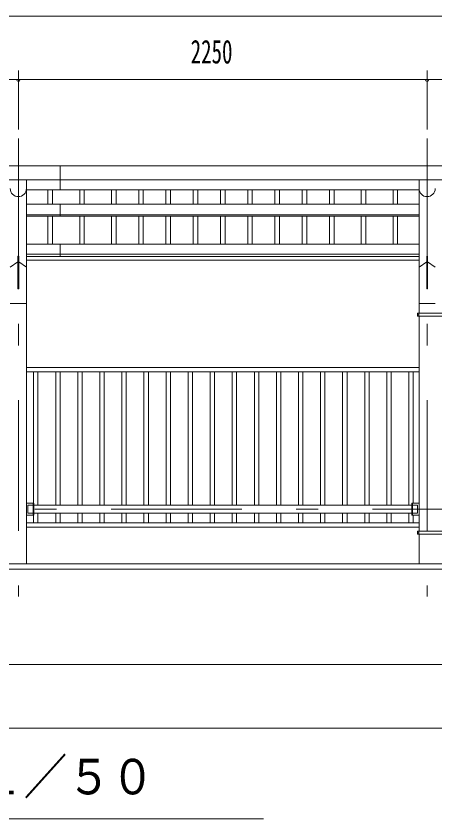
# Model space of a CAD drawing. Units: millimetres, scale not verified. Extents: x -26434 to 26434, y -10500 to 10500.
# Drawn here: x 3799 to 6105, y 420 to 4839 of the extents above; entities that cross this region are included whole.
import ezdxf
from ezdxf.enums import TextEntityAlignment as Align

# ---------------------------------------------------------------- set-up
doc = ezdxf.new("R2010")
doc.units = ezdxf.units.MM
doc.header["$LTSCALE"] = 60
doc.linetypes.add('USER3', pattern=[24, 12, -5, 2, -5])
for name, color, linetype, lineweight in [('0-2_1-05BOLD', 7, 'Continuous', 18), ('0-3_1-25CENTER', 3, 'USER3', 18), ('0-4_1-45THIN', 4, 'Continuous', 18), ('0-5_1-55DIM', 3, 'Continuous', 18)]:
    doc.layers.add(name, color=color, linetype=linetype, lineweight=lineweight)
doc.styles.add('ＭＳ ゴシック', font='')
doc.styles.get('ＭＳ ゴシック').set_extended_font_data('MS Gothic')

msp = doc.modelspace()

# ---------------------------------------------------------------- linework, layer by layer
at = {"layer": '0-2_1-05BOLD'}
for p, q in [((8994.49, 4014.67), (-1671.51, 4014.67)), ((4041.49, 4014.67), (4041.49, 3882.27)), ((-1671.51, 3937.52), (8994.49, 3937.52)), ((3856.04, 3937.52), (3856.04, 1824.67)), ((6016.94, 3937.52), (6016.94, 3202.67)), ((6016.94, 3882.27), (3856.04, 3882.27)), ((3856.04, 3802.96), (6016.94, 3802.96)), ((4041.49, 3802.96), (4041.49, 3737.03)), ((3856.04, 3745.26), (6016.94, 3745.26)), ((3856.04, 3737.03), (6016.94, 3737.03)), ((6016.94, 3582.44), (3856.04, 3582.44)), ((4041.49, 3582.44), (4041.49, 3515.47)), ((3809.24, 3517.89), (3809.24, 3337.25)), ((3813.74, 3517.89), (3809.24, 3517.89)), ((6016.94, 3527.34), (3856.04, 3527.34)), ((6016.94, 3515.47), (3856.04, 3515.47)), ((6016.94, 3494.67), (3856.04, 3494.67)), ((6063.74, 3517.89), (6063.74, 3337.25)), ((3766.94, 3457.25), (3809.24, 3485.19)), ((3813.74, 3485.19), (3856.04, 3457.25)), ((6016.94, 3457.25), (6059.24, 3485.19)), ((6063.74, 3485.19), (6106.04, 3457.25)), ((6063.74, 3337.25), (6059.24, 3337.25)), ((3856.04, 3256.67), (3766.94, 3256.67)), ((6106.04, 3256.67), (6016.94, 3256.67)), ((6009.24, 3202.67), (6214.69, 3202.67)), ((6009.24, 3194.67), (6015.34, 3194.67)), ((6015.34, 3202.67), (6015.34, 3186.67)), ((6016.94, 3186.67), (6016.94, 2002.67)), ((6016.94, 2904.67), (3856.04, 2904.67)), ((6016.94, 2879.67), (3856.04, 2879.67)), ((3896.04, 2157.67), (3856.04, 2157.67)), ((3863.99, 2146.02), (3863.99, 2103.32)), ((3892.84, 2146.02), (3863.99, 2146.02)), ((3892.84, 2157.67), (3892.84, 2091.67)), ((3896.04, 2157.67), (3896.04, 2091.67)), ((3896.04, 2146.02), (5976.94, 2146.02)), ((5976.94, 2157.67), (6016.94, 2157.67)), ((5980.14, 2157.67), (5980.14, 2091.67)), ((5980.14, 2146.02), (6008.99, 2146.02)), ((6008.99, 2146.02), (6008.99, 2103.32)), ((3896.04, 2091.67), (3856.04, 2091.67)), ((3892.84, 2103.32), (3863.99, 2103.32)), ((3896.04, 2103.32), (5976.94, 2103.32)), ((5980.14, 2103.32), (6008.99, 2103.32)), ((6016.94, 2049.67), (3856.04, 2049.67)), ((6016.94, 2024.67), (3856.04, 2024.67)), ((6009.24, 2002.67), (6214.69, 2002.67)), ((6009.24, 1994.67), (6015.34, 1994.67)), ((6015.34, 2002.67), (6015.34, 1986.67)), ((6016.94, 1986.67), (6016.94, 1824.67)), ((9311.49, 1794.67), (-1988.51, 1794.67))]:
    msp.add_line(p, q, dxfattribs=at)
for points in [[(3813.74, 3517.89), (3813.74, 3337.25), (3809.24, 3337.25)], [(6063.74, 3517.89), (6059.24, 3517.89), (6059.24, 3337.25)], [(6009.24, 3202.67), (6009.24, 3186.67), (6214.69, 3186.67)], [(5976.94, 2157.67), (5976.94, 2091.67), (6016.94, 2091.67)], [(6009.24, 2002.67), (6009.24, 1986.67), (6214.69, 1986.67)], [(9161.49, 1824.67), (-1838.51, 1824.67), (-1838.51, 1794.67)]]:
    msp.add_lwpolyline(points, dxfattribs=at)
for centre in [(3811.49, 3889.22), (6061.49, 3889.22)]:
    msp.add_arc(centre, 44.55, 180, 0, dxfattribs=at)
at = {"layer": '0-3_1-25CENTER'}
for p, q in [((3811.49, 4164.67), (3811.49, 1644.67)), ((6061.49, 4164.67), (6061.49, 1644.67)), ((-1438.51, 2124.67), (8761.49, 2124.67))]:
    msp.add_line(p, q, dxfattribs=at)
at = {"layer": '0-4_1-45THIN'}
for p, q in [((3974, 3882.27), (3974, 3802.96)), ((3999, 3882.27), (3999, 3802.96)), ((4149, 3882.27), (4149, 3802.96)), ((4174, 3882.27), (4174, 3802.96)), ((4324, 3882.27), (4324, 3802.96)), ((4349, 3882.27), (4349, 3802.96)), ((4473.99, 3882.27), (4473.99, 3802.96)), ((4499, 3882.27), (4499, 3802.96)), ((4624, 3882.27), (4624, 3802.96)), ((4649, 3882.27), (4649, 3802.96)), ((4774, 3882.27), (4774, 3802.96)), ((4799, 3882.27), (4799, 3802.96)), ((4923.99, 3882.27), (4923.99, 3802.96)), ((4948.99, 3882.27), (4948.99, 3802.96)), ((5073.99, 3882.27), (5073.99, 3802.96)), ((5098.99, 3882.27), (5098.99, 3802.96)), ((5223.99, 3882.27), (5223.99, 3802.96)), ((5248.99, 3882.27), (5248.99, 3802.96)), ((5373.99, 3882.27), (5373.99, 3802.96)), ((5399, 3882.27), (5399, 3802.96)), ((5523.99, 3882.27), (5523.99, 3802.96)), ((5549, 3882.27), (5549, 3802.96)), ((5698.99, 3882.27), (5698.99, 3802.96)), ((5723.99, 3882.27), (5723.99, 3802.96)), ((5873.99, 3882.27), (5873.99, 3802.96)), ((5898.99, 3882.27), (5898.99, 3802.96)), ((3974, 3737.03), (3974, 3582.44)), ((3999, 3737.03), (3999, 3582.44)), ((4149, 3737.03), (4149, 3582.44)), ((4174, 3737.03), (4174, 3582.44)), ((4324, 3737.03), (4324, 3582.44)), ((4349, 3737.03), (4349, 3582.44)), ((4473.99, 3737.03), (4473.99, 3582.44)), ((4499, 3737.03), (4499, 3582.44)), ((4624, 3737.03), (4624, 3582.44)), ((4649, 3737.03), (4649, 3582.44)), ((4774, 3737.03), (4774, 3582.44)), ((4799, 3737.03), (4799, 3582.44)), ((4923.99, 3737.03), (4923.99, 3582.44)), ((4948.99, 3737.03), (4948.99, 3582.44)), ((5073.99, 3737.03), (5073.99, 3582.44)), ((5098.99, 3737.03), (5098.99, 3582.44)), ((5223.99, 3737.03), (5223.99, 3582.44)), ((5248.99, 3737.03), (5248.99, 3582.44)), ((5373.99, 3737.03), (5373.99, 3582.44)), ((5399, 3737.03), (5399, 3582.44)), ((5523.99, 3737.03), (5523.99, 3582.44)), ((5549, 3737.03), (5549, 3582.44)), ((5698.99, 3737.03), (5698.99, 3582.44)), ((5723.99, 3737.03), (5723.99, 3582.44)), ((5873.99, 3737.03), (5873.99, 3582.44)), ((5898.99, 3737.03), (5898.99, 3582.44)), ((3895.49, 2879.67), (3895.49, 2157.67)), ((3919.49, 2879.67), (3919.49, 2146.02)), ((4016.99, 2879.67), (4016.99, 2146.02)), ((4040.99, 2879.67), (4040.99, 2146.02)), ((4138.49, 2879.67), (4138.49, 2146.02)), ((4162.49, 2879.67), (4162.49, 2146.02)), ((4259.99, 2879.67), (4259.99, 2146.02)), ((4283.99, 2879.67), (4283.99, 2146.02)), ((4381.49, 2879.67), (4381.49, 2146.02)), ((4405.49, 2879.67), (4405.49, 2146.02)), ((4502.99, 2879.67), (4502.99, 2146.02)), ((4526.99, 2879.67), (4526.99, 2146.02)), ((4624.49, 2879.67), (4624.49, 2146.02)), ((4648.49, 2879.67), (4648.49, 2146.02)), ((4745.99, 2879.67), (4745.99, 2146.02)), ((4769.99, 2879.67), (4769.99, 2146.02)), ((4867.5, 2879.67), (4867.5, 2146.02)), ((4891.49, 2879.67), (4891.49, 2146.02)), ((4988.99, 2879.67), (4988.99, 2146.02)), ((5013, 2879.67), (5013, 2146.02)), ((5110.5, 2879.67), (5110.5, 2146.02)), ((5134.5, 2879.67), (5134.5, 2146.02)), ((5232, 2879.67), (5232, 2146.02)), ((5256, 2879.67), (5256, 2146.02)), ((5353.5, 2879.67), (5353.5, 2146.02)), ((5377.5, 2879.67), (5377.5, 2146.02)), ((5475, 2879.67), (5475, 2146.02)), ((5499, 2879.67), (5499, 2146.02)), ((5596.5, 2879.67), (5596.5, 2146.02)), ((5620.5, 2879.67), (5620.5, 2146.02)), ((5718, 2879.67), (5718, 2146.02)), ((5742, 2879.67), (5742, 2146.02)), ((5839.5, 2879.67), (5839.5, 2146.02)), ((5863.5, 2879.67), (5863.5, 2146.02)), ((5961, 2879.67), (5961, 2146.02)), ((5985, 2879.67), (5985, 2157.67)), ((3895.49, 2091.67), (3895.49, 2049.67)), ((3919.49, 2103.32), (3919.49, 2049.67)), ((4016.99, 2103.32), (4016.99, 2049.67)), ((4040.99, 2103.32), (4040.99, 2049.67)), ((4138.49, 2103.32), (4138.49, 2049.67)), ((4162.49, 2103.32), (4162.49, 2049.67)), ((4259.99, 2103.32), (4259.99, 2049.67)), ((4283.99, 2103.32), (4283.99, 2049.67)), ((4381.49, 2103.32), (4381.49, 2049.67)), ((4405.49, 2103.32), (4405.49, 2049.67)), ((4502.99, 2103.32), (4502.99, 2049.67)), ((4526.99, 2103.32), (4526.99, 2049.67)), ((4624.49, 2103.32), (4624.49, 2049.67)), ((4648.49, 2103.32), (4648.49, 2049.67)), ((4745.99, 2103.32), (4745.99, 2049.67)), ((4769.99, 2103.32), (4769.99, 2049.67)), ((4867.5, 2103.32), (4867.5, 2049.67)), ((4891.49, 2103.32), (4891.49, 2049.67)), ((4988.99, 2103.32), (4988.99, 2049.67)), ((5013, 2103.32), (5013, 2049.67)), ((5110.5, 2103.32), (5110.5, 2049.67)), ((5134.5, 2103.32), (5134.5, 2049.67)), ((5232, 2103.32), (5232, 2049.67)), ((5256, 2103.32), (5256, 2049.67)), ((5353.5, 2103.32), (5353.5, 2049.67)), ((5377.5, 2103.32), (5377.5, 2049.67)), ((5475, 2103.32), (5475, 2049.67)), ((5499, 2103.32), (5499, 2049.67)), ((5596.5, 2103.32), (5596.5, 2049.67)), ((5620.5, 2103.32), (5620.5, 2049.67)), ((5718, 2103.32), (5718, 2049.67)), ((5742, 2103.32), (5742, 2049.67)), ((5839.5, 2103.32), (5839.5, 2049.67)), ((5863.5, 2103.32), (5863.5, 2049.67)), ((5961, 2103.32), (5961, 2049.67)), ((5985, 2091.67), (5985, 2049.67))]:
    msp.add_line(p, q, dxfattribs=at)
at = {"layer": '0-5_1-55DIM'}
for p, q in [((-1671.51, 4838.67), (8994.49, 4838.67)), ((3811.49, 4538.67), (3811.49, 4214.67)), ((6061.49, 4538.67), (6061.49, 4214.67)), ((1011.49, 4488.67), (3811.49, 4488.67)), ((3821.49, 4488.67), (3801.49, 4488.67)), ((3811.49, 4488.67), (6061.49, 4488.67)), ((6071.49, 4488.67), (6051.49, 4488.67)), ((6061.49, 4488.67), (8761.49, 4488.67)), ((-1438.51, 1269.67), (8761.49, 1269.67)), ((-1838.51, 919.67), (9161.49, 919.67)), ((2161.49, 419.67), (5161.49, 419.67))]:
    msp.add_line(p, q, dxfattribs=at)
for centre in [(3811.49, 4488.67), (6061.49, 4488.67)]:
    msp.add_arc(centre, 10, 180, 0, dxfattribs=at)

# ---------------------------------------------------------------- texts
at = {"layer": '0-5_1-55DIM', "color": 7, "style": 'ＭＳ ゴシック'}
for s, height, width, p in [('2250', 130.2, 0.65, (4759.81, 4538.67)), ('正面図\u3000Ｓ＝１／５０', 195.4, 0.9, (2161.49, 496.31))]:
    msp.add_text(s, height=height, dxfattribs=dict(at, width=width)).set_placement(p, align=Align.BOTTOM_LEFT)

doc.saveas('drawing.dxf')
